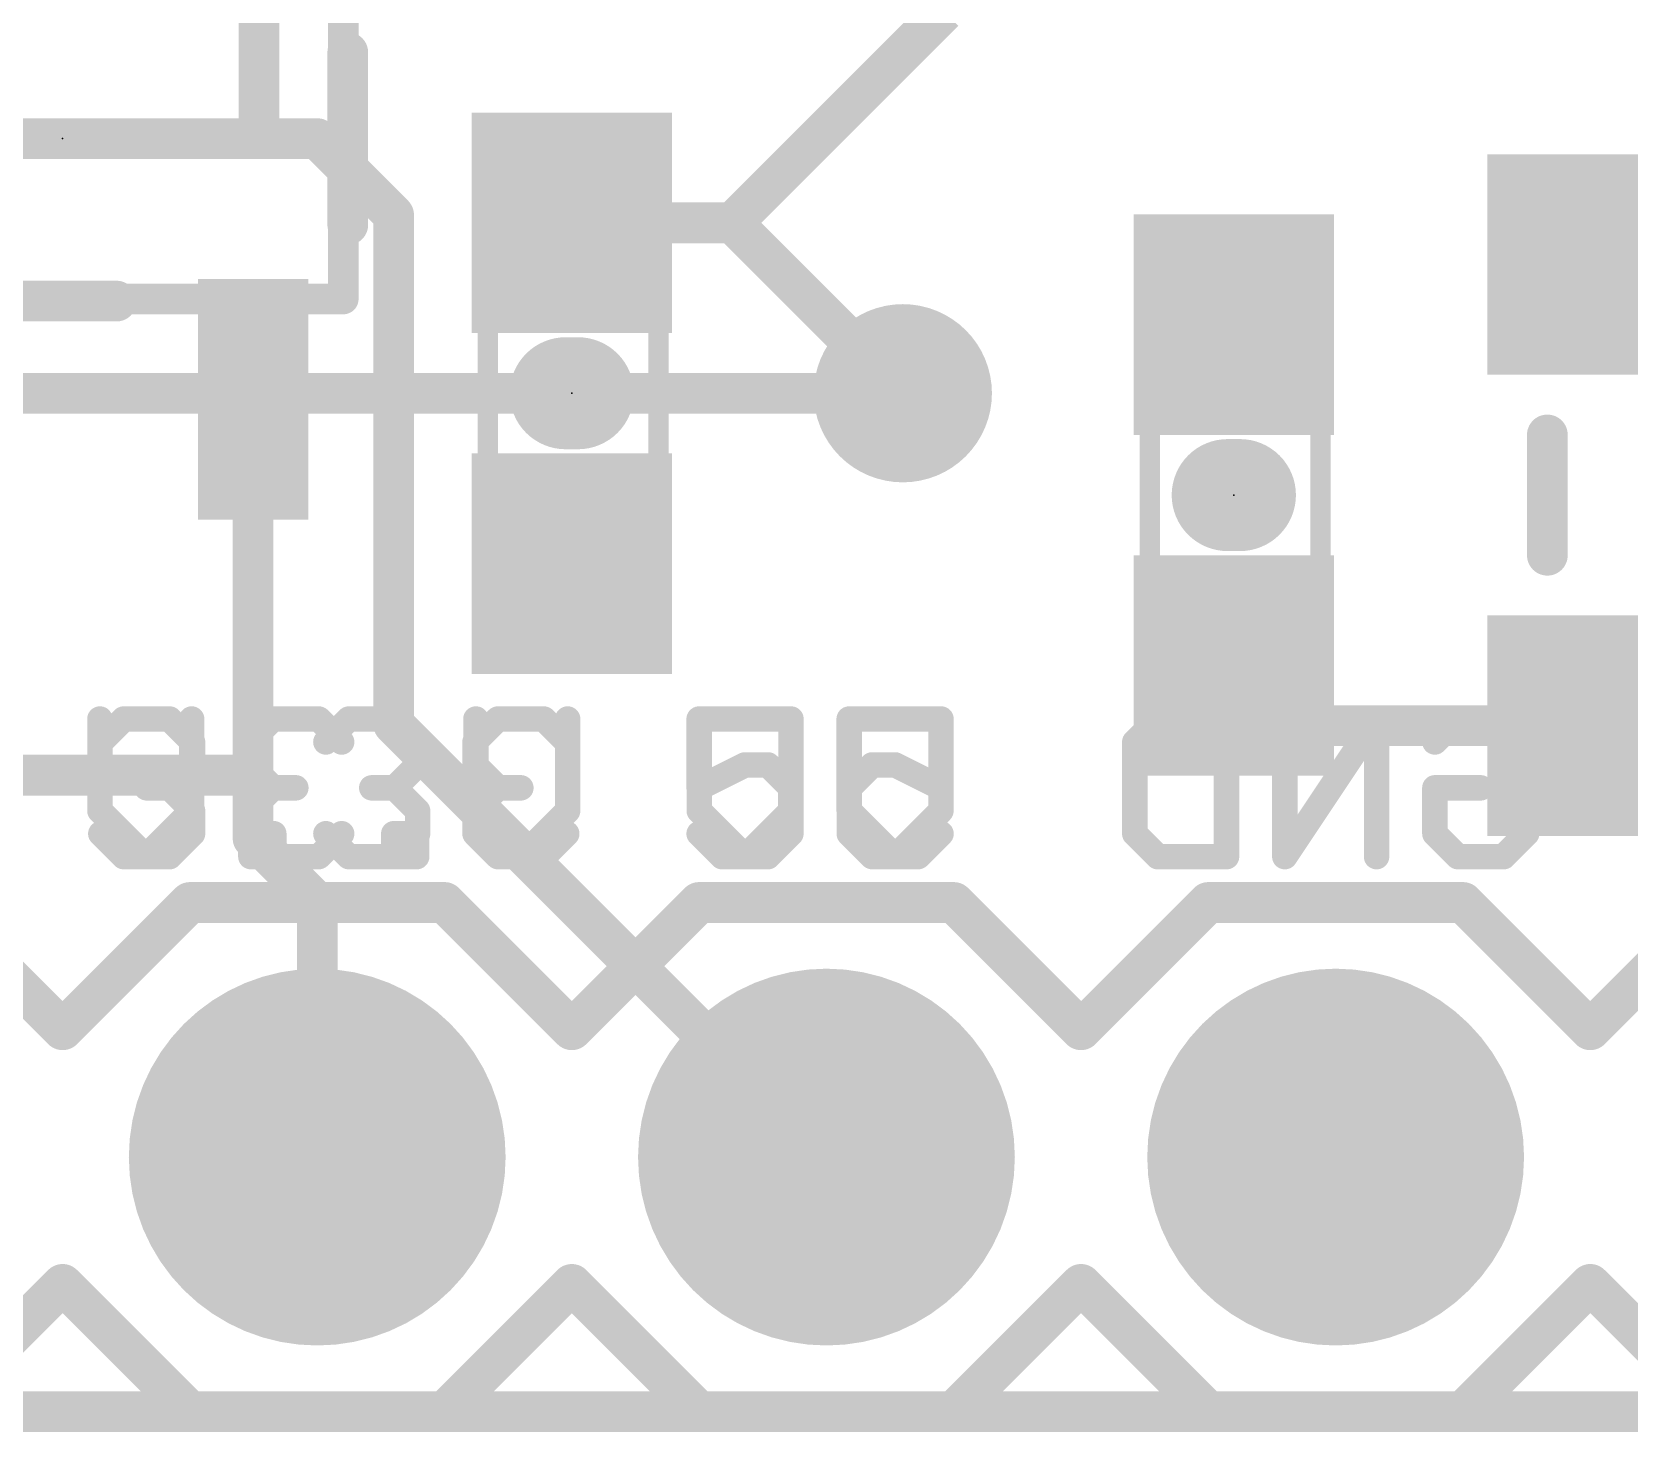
# Model space of a CAD drawing. Extents: x -0.9 to 39.5, y -0.1 to 25.5.
# Drawn here: x 11.28 to 19.24, y -0.1 to 6.88 of the extents above; entities that cross this region are included whole.
import ezdxf

# ---------------------------------------------------------------- set-up
doc = ezdxf.new("R2010")
doc.units = 0
for name, color, linetype in [('1', 12, 'CONTINUOUS'), ('16', 132, 'CONTINUOUS'), ('17', 110, 'CONTINUOUS'), ('18', 110, 'CONTINUOUS'), ('20', 53, 'CONTINUOUS'), ('21', 41, 'CONTINUOUS'), ('22', 40, 'CONTINUOUS'), ('23', 53, 'CONTINUOUS'), ('51', 53, 'CONTINUOUS')]:
    doc.layers.add(name, color=color, linetype=linetype)

# ---------------------------------------------------------------- blocks, each defined once
blk = doc.blocks.new('RECT')
blk.add_solid([(-0.5, -0.5), (0.5, -0.5), (-0.5, 0.5), (0.5, 0.5)])
blk = doc.blocks.new('ROUNDP')
at = {"const_width": 0.5}
blk.add_lwpolyline([(0, -0.25, 1), (0, 0.25, 1), (0, -0.25)], format="xyb", dxfattribs=at)
blk = doc.blocks.new('ROUNDV')
at = {"const_width": 0.5}
blk.add_lwpolyline([(0, -0.25, 1), (0, 0.25, 1), (0, -0.25)], format="xyb", dxfattribs=at)

msp = doc.modelspace()

# ---------------------------------------------------------------- linework, layer by layer
at = {"layer": '1', "const_width": 0.2032}
for points in [[(12.4101, 7.62), (12.4101, 6.35)], [(15.826, 6.985), (14.771, 5.93)], [(12.4101, 6.35), (10.48, 6.35)], [(12.4101, 6.35), (12.7, 6.35)], [(13.081, 5.969), (12.7, 6.35)], [(13.081, 3.429), (13.081, 5.969)], [(13.97, 5.93), (14.771, 5.93)], [(14.771, 5.93), (15.621, 5.08)], [(12.38, 5.0499), (12.38, 3.175)], [(17.572, 3.422), (17.272, 3.722)], [(13.081, 3.429), (15.24, 1.27)], [(19.486, 3.422), (17.572, 3.422)], [(12.38, 3.175), (7.874, 3.175)], [(12.38, 3.175), (12.38, 2.86)], [(12.38, 2.86), (12.7, 2.54)], [(12.7, 1.27), (12.7, 2.54)], [(0, 0), (39.37, 0)]]:
    msp.add_lwpolyline(points, dxfattribs=at)
at = {"layer": '1', "const_width": 0.1016}
for points in [[(12.4101, 6.4008, 1), (12.4101, 6.2992)], [(12.3593, 6.35, 1), (12.4609, 6.35)], [(12.4101, 6.2992, 1), (12.4101, 6.4008)], [(12.7359, 6.3859, 1), (12.6641, 6.3141)], [(12.7, 6.2992, 1), (12.7, 6.4008)], [(13.1318, 5.969, 1), (13.0302, 5.969)], [(13.0451, 5.9331, 1), (13.1169, 6.0049)], [(13.97, 5.9808, 1), (13.97, 5.8792)], [(14.8069, 5.9659, 1), (14.7351, 5.8941)], [(14.7351, 5.9659, 1), (14.8069, 5.8941)], [(14.771, 5.8792, 1), (14.771, 5.9808)], [(12.4308, 5.0499, 1), (12.3292, 5.0499)], [(15.5851, 5.0441, 1), (15.6569, 5.1159)], [(17.3079, 3.7579, 1), (17.2361, 3.6861)], [(13.1169, 3.4649, 1), (13.0451, 3.3931)], [(17.572, 3.4728, 1), (17.572, 3.3712)], [(17.5361, 3.3861, 1), (17.6079, 3.4579)], [(13.0302, 3.429, 1), (13.1318, 3.429)], [(12.4308, 3.175, 1), (12.3292, 3.175)], [(12.38, 3.1242, 1), (12.38, 3.2258)], [(12.3292, 3.175, 1), (12.4308, 3.175)], [(12.4159, 2.8959, 1), (12.3441, 2.8241)], [(12.3292, 2.86, 1), (12.4308, 2.86)], [(12.7508, 2.54, 1), (12.6492, 2.54)], [(12.6641, 2.5041, 1), (12.7359, 2.5759)], [(15.2041, 1.2341, 1), (15.2759, 1.3059)], [(12.6492, 1.27, 1), (12.7508, 1.27)]]:
    msp.add_lwpolyline(points, format="xyb", dxfattribs=at)
at = {"layer": '16', "const_width": 0.2032}
for points in [[(10.16, 5.08), (15.621, 5.08)], [(39.37, 0), (0, 0)]]:
    msp.add_lwpolyline(points, dxfattribs=at)
at = {"layer": '16', "const_width": 0.1016}
msp.add_lwpolyline([(15.621, 5.0292, 1), (15.621, 5.1308)], format="xyb", dxfattribs=at)
at = {"layer": '20', "const_width": 0.2032}
msp.add_lwpolyline([(0, 0), (39.37, 0)], dxfattribs=at)
at = {"layer": '21'}
for points, const_width in [([(12.8524, 6.7794), (12.8524, 5.9206)], 0.2032), ([(11.6984, 5.5396), (11.1616, 5.5396)], 0.2032), ([(14.0005, 5.08), (13.9395, 5.08)], 0.5588), ([(18.836, 4.872), (18.836, 4.272)], 0.2032), ([(17.3025, 4.572), (17.2415, 4.572)], 0.5588), ([(11.6205, 3.3406), (11.7349, 3.455)], 0.127), ([(11.7349, 3.455), (11.9637, 3.455)], 0.127), ([(11.9637, 3.455), (12.0781, 3.3406)], 0.127), ([(12.7431, 3.3406), (12.8575, 3.455)], 0.127), ([(12.8575, 3.455), (13.0863, 3.455)], 0.127), ([(13.0863, 3.455), (13.2007, 3.3406)], 0.127), ([(13.4915, 3.455), (13.4915, 2.9974)], 0.127), ([(13.9491, 2.9974), (13.9491, 3.455)], 0.127), ([(15.0626, 3.455), (14.605, 3.455)], 0.127), ([(14.605, 3.455), (14.605, 3.1118)], 0.127), ([(15.3534, 3.455), (15.3534, 2.9974)], 0.127), ([(15.811, 2.9974), (15.811, 3.455)], 0.127), ([(12.0781, 3.3406), (12.0781, 3.2262)], 0.127), ([(13.2007, 3.3406), (13.2007, 3.2262)], 0.127), ([(12.0781, 3.2262), (11.9637, 3.1118)], 0.127), ([(13.2007, 3.2262), (13.0863, 3.1118)], 0.127), ([(14.605, 3.1118), (14.8338, 3.2262)], 0.127), ([(14.8338, 3.2262), (14.9482, 3.2262)], 0.127), ([(14.9482, 3.2262), (15.0626, 3.1118)], 0.127), ([(11.9637, 3.1118), (11.8493, 3.1118)], 0.127), ([(11.9637, 3.1118), (12.0781, 2.9974)], 0.127), ([(13.0863, 3.1118), (12.9719, 3.1118)], 0.127), ([(13.0863, 3.1118), (13.2007, 2.9974)], 0.127), ([(15.0626, 3.1118), (15.0626, 2.883)], 0.127), ([(12.0781, 2.9974), (12.0781, 2.883)], 0.127), ([(13.2007, 2.9974), (13.2007, 2.883)], 0.127), ([(13.4915, 2.9974), (13.7203, 2.7686)], 0.127), ([(13.7203, 2.7686), (13.9491, 2.9974)], 0.127), ([(15.3534, 2.9974), (15.5822, 2.7686)], 0.127), ([(15.5822, 2.7686), (15.811, 2.9974)], 0.127), ([(11.7349, 2.7686), (11.6205, 2.883)], 0.127), ([(12.0781, 2.883), (11.9637, 2.7686)], 0.127), ([(12.3689, 2.7686), (12.3689, 2.883)], 0.127), ([(12.3689, 2.883), (12.4833, 2.883)], 0.127), ([(12.4833, 2.883), (12.4833, 2.7686)], 0.127), ([(12.8575, 2.7686), (12.7431, 2.883)], 0.127), ([(13.2007, 2.883), (13.0863, 2.7686)], 0.127), ([(14.7194, 2.7686), (14.605, 2.883)], 0.127), ([(15.0626, 2.883), (14.9482, 2.7686)], 0.127), ([(11.9637, 2.7686), (11.7349, 2.7686)], 0.127), ([(12.4833, 2.7686), (12.3689, 2.7686)], 0.127), ([(13.0863, 2.7686), (12.8575, 2.7686)], 0.127), ([(14.9482, 2.7686), (14.7194, 2.7686)], 0.127)]:
    msp.add_lwpolyline(points, dxfattribs=dict(at, const_width=const_width))
for points, const_width in [([(12.9032, 6.7794, 1), (12.8016, 6.7794)], 0.1016), ([(12.8016, 5.9206, 1), (12.9032, 5.9206)], 0.1016), ([(11.6984, 5.4888, 1), (11.6984, 5.5904)], 0.1016), ([(13.9395, 5.2197, 1), (13.9395, 4.9403)], 0.2794), ([(14.0005, 4.9403, 1), (14.0005, 5.2197)], 0.2794), ([(18.8868, 4.872, 1), (18.7852, 4.872)], 0.1016), ([(17.2415, 4.7117, 1), (17.2415, 4.4323)], 0.2794), ([(17.3025, 4.4323, 1), (17.3025, 4.7117)], 0.2794), ([(18.7852, 4.272, 1), (18.8868, 4.272)], 0.1016), ([(11.7349, 3.4867, 1), (11.7349, 3.4232)], 0.0635), ([(11.7573, 3.4325, 1), (11.7124, 3.4774)], 0.0635), ([(11.9861, 3.4774, 1), (11.9412, 3.4325)], 0.0635), ([(11.9637, 3.4232, 1), (11.9637, 3.4867)], 0.0635), ([(12.8575, 3.4867, 1), (12.8575, 3.4232)], 0.0635), ([(12.88, 3.4325, 1), (12.8351, 3.4774)], 0.0635), ([(13.1088, 3.4774, 1), (13.0639, 3.4325)], 0.0635), ([(13.0863, 3.4232, 1), (13.0863, 3.4867)], 0.0635), ([(13.5233, 3.455, 1), (13.4598, 3.455)], 0.0635), ([(13.9809, 3.455, 1), (13.9174, 3.455)], 0.0635), ([(14.6368, 3.455, 1), (14.5732, 3.455)], 0.0635), ([(14.605, 3.4867, 1), (14.605, 3.4232)], 0.0635), ([(15.0626, 3.4232, 1), (15.0626, 3.4867)], 0.0635), ([(15.3852, 3.455, 1), (15.3217, 3.455)], 0.0635), ([(15.8428, 3.455, 1), (15.7793, 3.455)], 0.0635), ([(11.598, 3.363, 1), (11.643, 3.3181)], 0.0635), ([(12.1098, 3.3406, 1), (12.0463, 3.3406)], 0.0635), ([(12.0556, 3.3181, 1), (12.1005, 3.363)], 0.0635), ([(12.7207, 3.363, 1), (12.7656, 3.3181)], 0.0635), ([(13.2325, 3.3406, 1), (13.169, 3.3406)], 0.0635), ([(13.1783, 3.3181, 1), (13.2232, 3.363)], 0.0635), ([(12.1005, 3.2037, 1), (12.0556, 3.2486)], 0.0635), ([(13.2232, 3.2037, 1), (13.1783, 3.2486)], 0.0635), ([(14.8338, 3.2579, 1), (14.8338, 3.1944)], 0.0635), ([(14.848, 3.1978, 1), (14.8196, 3.2546)], 0.0635), ([(14.9706, 3.2486, 1), (14.9257, 3.2037)], 0.0635), ([(14.9482, 3.1944, 1), (14.9482, 3.2579)], 0.0635), ([(12.0463, 3.2262, 1), (12.1098, 3.2262)], 0.0635), ([(13.169, 3.2262, 1), (13.2325, 3.2262)], 0.0635), ([(11.8493, 3.1435, 1), (11.8493, 3.08)], 0.0635), ([(11.9861, 3.1342, 1), (11.9412, 3.0893)], 0.0635), ([(11.9412, 3.1342, 1), (11.9861, 3.0893)], 0.0635), ([(11.9637, 3.08, 1), (11.9637, 3.1435)], 0.0635), ([(12.9719, 3.1435, 1), (12.9719, 3.08)], 0.0635), ([(13.1088, 3.1342, 1), (13.0639, 3.0893)], 0.0635), ([(13.0639, 3.1342, 1), (13.1088, 3.0893)], 0.0635), ([(13.0863, 3.08, 1), (13.0863, 3.1435)], 0.0635), ([(14.5732, 3.1118, 1), (14.6368, 3.1118)], 0.0635), ([(14.5908, 3.1402, 1), (14.6192, 3.0834)], 0.0635), ([(15.0943, 3.1118, 1), (15.0308, 3.1118)], 0.0635), ([(15.0401, 3.0893, 1), (15.085, 3.1342)], 0.0635), ([(12.1098, 2.9974, 1), (12.0463, 2.9974)], 0.0635), ([(12.0556, 2.9749, 1), (12.1005, 3.0198)], 0.0635), ([(13.2325, 2.9974, 1), (13.169, 2.9974)], 0.0635), ([(13.1783, 2.9749, 1), (13.2232, 3.0198)], 0.0635), ([(13.4598, 2.9974, 1), (13.5233, 2.9974)], 0.0635), ([(13.514, 3.0198, 1), (13.4691, 2.9749)], 0.0635), ([(13.9174, 2.9974, 1), (13.9809, 2.9974)], 0.0635), ([(13.9716, 2.9749, 1), (13.9267, 3.0198)], 0.0635), ([(15.3217, 2.9974, 1), (15.3852, 2.9974)], 0.0635), ([(15.3759, 3.0198, 1), (15.331, 2.9749)], 0.0635), ([(15.7793, 2.9974, 1), (15.8428, 2.9974)], 0.0635), ([(15.8335, 2.9749, 1), (15.7886, 3.0198)], 0.0635), ([(11.643, 2.9054, 1), (11.598, 2.8605)], 0.0635), ([(12.0463, 2.883, 1), (12.1098, 2.883)], 0.0635), ([(12.1005, 2.8605, 1), (12.0556, 2.9054)], 0.0635), ([(12.4007, 2.883, 1), (12.3372, 2.883)], 0.0635), ([(12.3689, 2.9147, 1), (12.3689, 2.8512)], 0.0635), ([(12.5151, 2.883, 1), (12.4516, 2.883)], 0.0635), ([(12.4833, 2.8512, 1), (12.4833, 2.9147)], 0.0635), ([(12.7656, 2.9054, 1), (12.7207, 2.8605)], 0.0635), ([(13.169, 2.883, 1), (13.2325, 2.883)], 0.0635), ([(13.2232, 2.8605, 1), (13.1783, 2.9054)], 0.0635), ([(14.6275, 2.9054, 1), (14.5825, 2.8605)], 0.0635), ([(15.0308, 2.883, 1), (15.0943, 2.883)], 0.0635), ([(15.085, 2.8605, 1), (15.0401, 2.9054)], 0.0635), ([(11.7349, 2.8004, 1), (11.7349, 2.7369)], 0.0635), ([(11.7124, 2.7461, 1), (11.7573, 2.7911)], 0.0635), ([(11.9412, 2.7911, 1), (11.9861, 2.7461)], 0.0635), ([(11.9637, 2.7369, 1), (11.9637, 2.8004)], 0.0635), ([(12.3689, 2.8004, 1), (12.3689, 2.7369)], 0.0635), ([(12.3372, 2.7686, 1), (12.4007, 2.7686)], 0.0635), ([(12.4516, 2.7686, 1), (12.5151, 2.7686)], 0.0635), ([(12.4833, 2.7369, 1), (12.4833, 2.8004)], 0.0635), ([(12.8575, 2.8004, 1), (12.8575, 2.7369)], 0.0635), ([(12.8351, 2.7461, 1), (12.88, 2.7911)], 0.0635), ([(13.0639, 2.7911, 1), (13.1088, 2.7461)], 0.0635), ([(13.0863, 2.7369, 1), (13.0863, 2.8004)], 0.0635), ([(13.6979, 2.7911, 1), (13.7428, 2.7461)], 0.0635), ([(13.6979, 2.7461, 1), (13.7428, 2.7911)], 0.0635), ([(14.7194, 2.8004, 1), (14.7194, 2.7369)], 0.0635), ([(14.6969, 2.7461, 1), (14.7418, 2.7911)], 0.0635), ([(14.9257, 2.7911, 1), (14.9706, 2.7461)], 0.0635), ([(14.9482, 2.7369, 1), (14.9482, 2.8004)], 0.0635), ([(15.5598, 2.7911, 1), (15.6047, 2.7461)], 0.0635), ([(15.5598, 2.7461, 1), (15.6047, 2.7911)], 0.0635)]:
    msp.add_lwpolyline(points, format="xyb", dxfattribs=dict(at, const_width=const_width))
at = {"layer": '22'}
for points, const_width in [([(11.6477, 3.455, 1), (11.5842, 3.455)], 0.0635), ([(12.1053, 3.455, 1), (12.0418, 3.455)], 0.0635), ([(12.4788, 3.4867, 1), (12.4788, 3.4232)], 0.0635), ([(12.5012, 3.4325, 1), (12.4563, 3.4774)], 0.0635), ([(12.73, 3.4774, 1), (12.6851, 3.4325)], 0.0635), ([(12.7076, 3.4232, 1), (12.7076, 3.4867)], 0.0635), ([(13.6014, 3.4867, 1), (13.6014, 3.4232)], 0.0635), ([(13.6239, 3.4325, 1), (13.579, 3.4774)], 0.0635), ([(13.8527, 3.4774, 1), (13.8078, 3.4325)], 0.0635), ([(13.8302, 3.4232, 1), (13.8302, 3.4867)], 0.0635), ([(14.6372, 3.455, 1), (14.5737, 3.455)], 0.0635), ([(15.0948, 3.455, 1), (15.0313, 3.455)], 0.0635), ([(15.3539, 3.4867, 1), (15.3539, 3.4232)], 0.0635), ([(15.8433, 3.455, 1), (15.7797, 3.455)], 0.0635), ([(15.8115, 3.4232, 1), (15.8115, 3.4867)], 0.0635), ([(16.8925, 3.4867, 1), (16.8925, 3.4232)], 0.0635), ([(16.9149, 3.4325, 1), (16.87, 3.4774)], 0.0635), ([(17.2674, 3.455, 1), (17.2039, 3.455)], 0.0635), ([(17.2357, 3.4232, 1), (17.2357, 3.4867)], 0.0635), ([(17.5582, 3.455, 1), (17.4947, 3.455)], 0.0635), ([(18.0158, 3.455, 1), (17.9523, 3.455)], 0.0635), ([(18.0105, 3.4374, 1), (17.9577, 3.4726)], 0.0635), ([(18.3893, 3.4867, 1), (18.3893, 3.4232)], 0.0635), ([(18.4118, 3.4325, 1), (18.3669, 3.4774)], 0.0635), ([(18.6406, 3.4774, 1), (18.5957, 3.4325)], 0.0635), ([(18.6181, 3.4232, 1), (18.6181, 3.4867)], 0.0635), ([(12.3961, 3.3406, 1), (12.3326, 3.3406)], 0.0635), ([(12.3419, 3.363, 1), (12.3868, 3.3181)], 0.0635), ([(12.7995, 3.3181, 1), (12.8444, 3.363)], 0.0635), ([(13.5188, 3.3406, 1), (13.4553, 3.3406)], 0.0635), ([(13.4646, 3.363, 1), (13.5095, 3.3181)], 0.0635), ([(13.9221, 3.3181, 1), (13.9671, 3.363)], 0.0635), ([(16.8098, 3.3406, 1), (16.7463, 3.3406)], 0.0635), ([(16.7556, 3.363, 1), (16.8005, 3.3181)], 0.0635), ([(18.2525, 3.363, 1), (18.2974, 3.3181)], 0.0635), ([(18.7643, 3.3406, 1), (18.7008, 3.3406)], 0.0635), ([(18.71, 3.3181, 1), (18.755, 3.363)], 0.0635), ([(12.3868, 3.2486, 1), (12.3419, 3.2037)], 0.0635), ([(13.5095, 3.2486, 1), (13.4646, 3.2037)], 0.0635), ([(15.4683, 3.2579, 1), (15.4683, 3.1944)], 0.0635), ([(15.4908, 3.2037, 1), (15.4459, 3.2486)], 0.0635), ([(15.5969, 3.2546, 1), (15.5685, 3.1978)], 0.0635), ([(15.5827, 3.1944, 1), (15.5827, 3.2579)], 0.0635), ([(12.3326, 3.2262, 1), (12.3961, 3.2262)], 0.0635), ([(13.4553, 3.2262, 1), (13.5188, 3.2262)], 0.0635), ([(12.4788, 3.1435, 1), (12.4788, 3.08)], 0.0635), ([(12.5012, 3.0893, 1), (12.4563, 3.1342)], 0.0635), ([(12.4563, 3.0893, 1), (12.5012, 3.1342)], 0.0635), ([(12.5932, 3.08, 1), (12.5932, 3.1435)], 0.0635), ([(13.6014, 3.1435, 1), (13.6014, 3.08)], 0.0635), ([(13.6239, 3.0893, 1), (13.579, 3.1342)], 0.0635), ([(13.579, 3.0893, 1), (13.6239, 3.1342)], 0.0635), ([(13.7158, 3.08, 1), (13.7158, 3.1435)], 0.0635), ([(15.3857, 3.1118, 1), (15.3222, 3.1118)], 0.0635), ([(15.3315, 3.1342, 1), (15.3764, 3.0893)], 0.0635), ([(15.7797, 3.1118, 1), (15.8433, 3.1118)], 0.0635), ([(15.7973, 3.0834, 1), (15.8257, 3.1402)], 0.0635), ([(18.2749, 3.1435, 1), (18.2749, 3.08)], 0.0635), ([(18.3067, 3.1118, 1), (18.2432, 3.1118)], 0.0635), ([(18.5037, 3.08, 1), (18.5037, 3.1435)], 0.0635), ([(11.5842, 2.9974, 1), (11.6477, 2.9974)], 0.0635), ([(11.6384, 3.0198, 1), (11.5935, 2.9749)], 0.0635), ([(12.0418, 2.9974, 1), (12.1053, 2.9974)], 0.0635), ([(12.096, 2.9749, 1), (12.0511, 3.0198)], 0.0635), ([(12.3961, 2.9974, 1), (12.3326, 2.9974)], 0.0635), ([(12.3419, 3.0198, 1), (12.3868, 2.9749)], 0.0635), ([(13.5188, 2.9974, 1), (13.4553, 2.9974)], 0.0635), ([(13.4646, 3.0198, 1), (13.5095, 2.9749)], 0.0635), ([(14.6279, 3.0198, 1), (14.583, 2.9749)], 0.0635), ([(14.5737, 2.9974, 1), (14.6372, 2.9974)], 0.0635), ([(15.0313, 2.9974, 1), (15.0948, 2.9974)], 0.0635), ([(15.0855, 2.9749, 1), (15.0406, 3.0198)], 0.0635), ([(12.3326, 2.883, 1), (12.3961, 2.883)], 0.0635), ([(12.3868, 2.9054, 1), (12.3419, 2.8605)], 0.0635), ([(12.8444, 2.8605, 1), (12.7995, 2.9054)], 0.0635), ([(13.0818, 2.9147, 1), (13.0818, 2.8512)], 0.0635), ([(13.1135, 2.883, 1), (13.05, 2.883)], 0.0635), ([(13.2279, 2.883, 1), (13.1644, 2.883)], 0.0635), ([(13.1962, 2.8512, 1), (13.1962, 2.9147)], 0.0635), ([(13.4553, 2.883, 1), (13.5188, 2.883)], 0.0635), ([(13.5095, 2.9054, 1), (13.4646, 2.8605)], 0.0635), ([(13.9671, 2.8605, 1), (13.9221, 2.9054)], 0.0635), ([(15.3764, 2.9054, 1), (15.3315, 2.8605)], 0.0635), ([(15.3222, 2.883, 1), (15.3857, 2.883)], 0.0635), ([(15.834, 2.8605, 1), (15.789, 2.9054)], 0.0635), ([(16.8005, 2.9054, 1), (16.7556, 2.8605)], 0.0635), ([(16.7463, 2.883, 1), (16.8098, 2.883)], 0.0635), ([(18.2974, 2.9054, 1), (18.2525, 2.8605)], 0.0635), ([(18.2432, 2.883, 1), (18.3067, 2.883)], 0.0635), ([(18.7008, 2.883, 1), (18.7643, 2.883)], 0.0635), ([(18.755, 2.8605, 1), (18.71, 2.9054)], 0.0635), ([(11.8223, 2.7911, 1), (11.8672, 2.7461)], 0.0635), ([(11.8223, 2.7461, 1), (11.8672, 2.7911)], 0.0635), ([(12.4788, 2.8004, 1), (12.4788, 2.7369)], 0.0635), ([(12.4563, 2.7461, 1), (12.5012, 2.7911)], 0.0635), ([(12.6851, 2.7911, 1), (12.73, 2.7461)], 0.0635), ([(12.7076, 2.7369, 1), (12.7076, 2.8004)], 0.0635), ([(13.0818, 2.8004, 1), (13.0818, 2.7369)], 0.0635), ([(13.05, 2.7686, 1), (13.1135, 2.7686)], 0.0635), ([(13.1644, 2.7686, 1), (13.2279, 2.7686)], 0.0635), ([(13.1962, 2.7369, 1), (13.1962, 2.8004)], 0.0635), ([(13.6014, 2.8004, 1), (13.6014, 2.7369)], 0.0635), ([(13.579, 2.7461, 1), (13.6239, 2.7911)], 0.0635), ([(13.8078, 2.7911, 1), (13.8527, 2.7461)], 0.0635), ([(13.8302, 2.7369, 1), (13.8302, 2.8004)], 0.0635), ([(14.8118, 2.7911, 1), (14.8567, 2.7461)], 0.0635), ([(14.8118, 2.7461, 1), (14.8567, 2.7911)], 0.0635), ([(15.4683, 2.8004, 1), (15.4683, 2.7369)], 0.0635), ([(15.4459, 2.7461, 1), (15.4908, 2.7911)], 0.0635), ([(15.6747, 2.7911, 1), (15.7196, 2.7461)], 0.0635), ([(15.6971, 2.7369, 1), (15.6971, 2.8004)], 0.0635), ([(16.8925, 2.8004, 1), (16.8925, 2.7369)], 0.0635), ([(16.87, 2.7461, 1), (16.9149, 2.7911)], 0.0635), ([(17.2039, 2.7686, 1), (17.2674, 2.7686)], 0.0635), ([(17.2357, 2.7369, 1), (17.2357, 2.8004)], 0.0635), ([(17.5001, 2.7862, 1), (17.5529, 2.751)], 0.0635), ([(17.4947, 2.7686, 1), (17.5582, 2.7686)], 0.0635), ([(17.9523, 2.7686, 1), (18.0158, 2.7686)], 0.0635), ([(18.3893, 2.8004, 1), (18.3893, 2.7369)], 0.0635), ([(18.3669, 2.7461, 1), (18.4118, 2.7911)], 0.0635), ([(18.5957, 2.7911, 1), (18.6406, 2.7461)], 0.0635), ([(18.6181, 2.7369, 1), (18.6181, 2.8004)], 0.0635), ([(12.065, 2.5908, 1), (12.065, 2.4892)], 0.1016), ([(12.1009, 2.5041, 1), (12.0291, 2.5759)], 0.1016), ([(13.3709, 2.5759, 1), (13.2991, 2.5041)], 0.1016), ([(13.335, 2.4892, 1), (13.335, 2.5908)], 0.1016), ([(14.605, 2.5908, 1), (14.605, 2.4892)], 0.1016), ([(14.6409, 2.5041, 1), (14.5691, 2.5759)], 0.1016), ([(15.9109, 2.5759, 1), (15.8391, 2.5041)], 0.1016), ([(15.875, 2.4892, 1), (15.875, 2.5908)], 0.1016), ([(17.145, 2.5908, 1), (17.145, 2.4892)], 0.1016), ([(17.1809, 2.5041, 1), (17.1091, 2.5759)], 0.1016), ([(18.4509, 2.5759, 1), (18.3791, 2.5041)], 0.1016), ([(18.415, 2.4892, 1), (18.415, 2.5908)], 0.1016), ([(11.3941, 1.9409, 1), (11.4659, 1.8691)], 0.1016), ([(11.3941, 1.8691, 1), (11.4659, 1.9409)], 0.1016), ([(13.9341, 1.9409, 1), (14.0059, 1.8691)], 0.1016), ([(13.9341, 1.8691, 1), (14.0059, 1.9409)], 0.1016), ([(16.4741, 1.9409, 1), (16.5459, 1.8691)], 0.1016), ([(16.4741, 1.8691, 1), (16.5459, 1.9409)], 0.1016), ([(19.0141, 1.9409, 1), (19.0859, 1.8691)], 0.1016), ([(19.0141, 1.8691, 1), (19.0859, 1.9409)], 0.1016), ([(11.4659, 0.6709, 1), (11.3941, 0.5991)], 0.1016), ([(11.4659, 0.5991, 1), (11.3941, 0.6709)], 0.1016), ([(14.0059, 0.6709, 1), (13.9341, 0.5991)], 0.1016), ([(14.0059, 0.5991, 1), (13.9341, 0.6709)], 0.1016), ([(16.5459, 0.6709, 1), (16.4741, 0.5991)], 0.1016), ([(16.5459, 0.5991, 1), (16.4741, 0.6709)], 0.1016), ([(19.0859, 0.6709, 1), (19.0141, 0.5991)], 0.1016), ([(19.0859, 0.5991, 1), (19.0141, 0.6709)], 0.1016), ([(12.065, 0.0508, 1), (12.065, -0.0508)], 0.1016), ([(12.0291, -0.0359, 1), (12.1009, 0.0359)], 0.1016), ([(13.2991, 0.0359, 1), (13.3709, -0.0359)], 0.1016), ([(13.335, -0.0508, 1), (13.335, 0.0508)], 0.1016), ([(14.605, 0.0508, 1), (14.605, -0.0508)], 0.1016), ([(14.5691, -0.0359, 1), (14.6409, 0.0359)], 0.1016), ([(15.8391, 0.0359, 1), (15.9109, -0.0359)], 0.1016), ([(15.875, -0.0508, 1), (15.875, 0.0508)], 0.1016), ([(17.145, 0.0508, 1), (17.145, -0.0508)], 0.1016), ([(17.1091, -0.0359, 1), (17.1809, 0.0359)], 0.1016), ([(18.3791, 0.0359, 1), (18.4509, -0.0359)], 0.1016), ([(18.415, -0.0508, 1), (18.415, 0.0508)], 0.1016)]:
    msp.add_lwpolyline(points, format="xyb", dxfattribs=dict(at, const_width=const_width))
for points, const_width in [([(11.616, 2.9974), (11.616, 3.455)], 0.127), ([(12.0736, 3.455), (12.0736, 2.9974)], 0.127), ([(12.4788, 3.455), (12.3644, 3.3406)], 0.127), ([(12.7076, 3.455), (12.4788, 3.455)], 0.127), ([(12.822, 3.3406), (12.7076, 3.455)], 0.127), ([(13.6014, 3.455), (13.487, 3.3406)], 0.127), ([(13.8302, 3.455), (13.6014, 3.455)], 0.127), ([(13.9446, 3.3406), (13.8302, 3.455)], 0.127), ([(14.6055, 2.9974), (14.6055, 3.455)], 0.127), ([(15.0631, 3.455), (15.0631, 2.9974)], 0.127), ([(15.3539, 3.455), (15.8115, 3.455)], 0.127), ([(15.8115, 3.455), (15.8115, 3.1118)], 0.127), ([(16.7781, 3.3406), (16.8925, 3.455)], 0.127), ([(16.8925, 3.455), (17.2357, 3.455)], 0.127), ([(17.2357, 3.455), (17.2357, 2.7686)], 0.127), ([(17.9841, 3.455), (17.5265, 2.7686)], 0.127), ([(17.5265, 2.7686), (17.5265, 3.455)], 0.127), ([(17.9841, 2.7686), (17.9841, 3.455)], 0.127), ([(18.2749, 3.3406), (18.3893, 3.455)], 0.127), ([(18.3893, 3.455), (18.6181, 3.455)], 0.127), ([(18.6181, 3.455), (18.7325, 3.3406)], 0.127), ([(12.3644, 3.3406), (12.3644, 3.2262)], 0.127), ([(13.487, 3.3406), (13.487, 3.2262)], 0.127), ([(16.7781, 2.883), (16.7781, 3.3406)], 0.127), ([(18.7325, 3.3406), (18.7325, 2.883)], 0.127), ([(12.3644, 3.2262), (12.4788, 3.1118)], 0.127), ([(13.487, 3.2262), (13.6014, 3.1118)], 0.127), ([(15.4683, 3.2262), (15.3539, 3.1118)], 0.127), ([(15.5827, 3.2262), (15.4683, 3.2262)], 0.127), ([(15.8115, 3.1118), (15.5827, 3.2262)], 0.127), ([(12.4788, 3.1118), (12.3644, 2.9974)], 0.127), ([(12.4788, 3.1118), (12.5932, 3.1118)], 0.127), ([(13.6014, 3.1118), (13.487, 2.9974)], 0.127), ([(13.6014, 3.1118), (13.7158, 3.1118)], 0.127), ([(15.3539, 3.1118), (15.3539, 2.883)], 0.127), ([(18.2749, 2.883), (18.2749, 3.1118)], 0.127), ([(18.2749, 3.1118), (18.5037, 3.1118)], 0.127), ([(11.8448, 2.7686), (11.616, 2.9974)], 0.127), ([(12.0736, 2.9974), (11.8448, 2.7686)], 0.127), ([(12.3644, 2.9974), (12.3644, 2.883)], 0.127), ([(13.487, 2.9974), (13.487, 2.883)], 0.127), ([(14.8343, 2.7686), (14.6055, 2.9974)], 0.127), ([(15.0631, 2.9974), (14.8343, 2.7686)], 0.127), ([(12.3644, 2.883), (12.4788, 2.7686)], 0.127), ([(12.7076, 2.7686), (12.822, 2.883)], 0.127), ([(13.1962, 2.883), (13.0818, 2.883)], 0.127), ([(13.0818, 2.883), (13.0818, 2.7686)], 0.127), ([(13.1962, 2.7686), (13.1962, 2.883)], 0.127), ([(13.487, 2.883), (13.6014, 2.7686)], 0.127), ([(13.8302, 2.7686), (13.9446, 2.883)], 0.127), ([(15.3539, 2.883), (15.4683, 2.7686)], 0.127), ([(15.6971, 2.7686), (15.8115, 2.883)], 0.127), ([(16.8925, 2.7686), (16.7781, 2.883)], 0.127), ([(18.3893, 2.7686), (18.2749, 2.883)], 0.127), ([(18.7325, 2.883), (18.6181, 2.7686)], 0.127), ([(12.4788, 2.7686), (12.7076, 2.7686)], 0.127), ([(13.0818, 2.7686), (13.1962, 2.7686)], 0.127), ([(13.6014, 2.7686), (13.8302, 2.7686)], 0.127), ([(15.4683, 2.7686), (15.6971, 2.7686)], 0.127), ([(17.2357, 2.7686), (16.8925, 2.7686)], 0.127), ([(18.6181, 2.7686), (18.3893, 2.7686)], 0.127), ([(11.43, 1.905), (10.795, 2.54)], 0.2032), ([(12.065, 2.54), (11.43, 1.905)], 0.2032), ([(13.335, 2.54), (12.065, 2.54)], 0.2032), ([(13.97, 1.905), (13.335, 2.54)], 0.2032), ([(14.605, 2.54), (13.97, 1.905)], 0.2032), ([(15.875, 2.54), (14.605, 2.54)], 0.2032), ([(16.51, 1.905), (15.875, 2.54)], 0.2032), ([(16.51, 1.905), (17.145, 2.54)], 0.2032), ([(18.415, 2.54), (17.145, 2.54)], 0.2032), ([(19.05, 1.905), (18.415, 2.54)], 0.2032), ([(19.685, 2.54), (19.05, 1.905)], 0.2032), ([(10.795, 0), (11.43, 0.635)], 0.2032), ([(11.43, 0.635), (12.065, 0)], 0.2032), ([(13.335, 0), (13.97, 0.635)], 0.2032), ([(13.97, 0.635), (14.605, 0)], 0.2032), ([(15.875, 0), (16.51, 0.635)], 0.2032), ([(17.145, 0), (16.51, 0.635)], 0.2032), ([(18.415, 0), (19.05, 0.635)], 0.2032), ([(19.05, 0.635), (19.685, 0)], 0.2032), ([(12.065, 0), (13.335, 0)], 0.2032), ([(14.605, 0), (15.875, 0)], 0.2032), ([(17.145, 0), (18.415, 0)], 0.2032)]:
    msp.add_lwpolyline(points, dxfattribs=dict(at, const_width=const_width))
at = {"layer": '23'}
for p in [(11.43, 6.35), (13.97, 5.08), (17.272, 4.572)]:
    msp.add_point(p, dxfattribs=at)
at = {"layer": '51'}
for points, const_width in [([(12.83, 5.55), (12.83, 7.15)], 0.1524), ([(12.83, 5.55), (10.03, 5.55)], 0.1524), ([(13.551, 5.436), (13.551, 4.724)], 0.1016), ([(14.402, 5.436), (14.402, 4.724)], 0.1016), ([(16.853, 4.928), (16.853, 4.216)], 0.1016), ([(17.704, 4.928), (17.704, 4.216)], 0.1016)]:
    msp.add_lwpolyline(points, dxfattribs=dict(at, const_width=const_width))
for points, const_width in [([(12.7919, 5.55, 1), (12.8681, 5.55)], 0.0762), ([(12.83, 5.5119, 1), (12.83, 5.5881)], 0.0762), ([(13.5764, 5.436, 1), (13.5256, 5.436)], 0.0508), ([(14.4274, 5.436, 1), (14.3766, 5.436)], 0.0508), ([(16.8784, 4.928, 1), (16.8276, 4.928)], 0.0508), ([(17.7294, 4.928, 1), (17.6786, 4.928)], 0.0508), ([(13.5256, 4.724, 1), (13.5764, 4.724)], 0.0508), ([(14.3766, 4.724, 1), (14.4274, 4.724)], 0.0508), ([(16.8276, 4.216, 1), (16.8784, 4.216)], 0.0508), ([(17.6786, 4.216, 1), (17.7294, 4.216)], 0.0508)]:
    msp.add_lwpolyline(points, format="xyb", dxfattribs=dict(at, const_width=const_width))

# ---------------------------------------------------------------- block references
at = {"layer": '1', "xscale": 1.1, "rotation": 270}
for p in [(13.97, 5.93), (17.272, 5.422), (13.97, 4.23), (17.272, 3.722)]:
    msp.add_blockref('RECT', p, dxfattribs=at)
at = {"layer": '1', "xscale": 1.9, "yscale": 1.1}
for p in [(19.486, 5.722), (19.486, 3.422)]:
    msp.add_blockref('RECT', p, dxfattribs=at)
at = {"layer": '1', "xscale": 0.55, "yscale": 1.2, "rotation": 180}
msp.add_blockref('RECT', (12.38, 5.0499), dxfattribs=at)
at = {"layer": '17', "xscale": 1.8796, "yscale": 1.8796, "rotation": 270}
for p in [(12.7, 1.27), (12.7, 1.27), (15.24, 1.27), (15.24, 1.27), (17.78, 1.27), (17.78, 1.27)]:
    msp.add_blockref('ROUNDP', p, dxfattribs=at)
at = {"layer": '18', "xscale": 0.889, "yscale": 0.889}
msp.add_blockref('ROUNDV', (15.621, 5.08), dxfattribs=at)
msp.add_blockref('ROUNDV', (15.621, 5.08), dxfattribs=at)
at = {"layer": '51'}
for p, xscale, yscale, rotation in [((13.9751, 5.6682), 0.5001, 0.95, 270), ((12.38, 5.175), 0.5, 0.65, 180), ((17.2771, 5.1602), 0.5001, 0.95, 270), ((13.9751, 4.4998), 0.5001, 0.95, 270), ((17.2771, 3.9918), 0.5001, 0.95, 270)]:
    msp.add_blockref('RECT', p, dxfattribs=dict(at, xscale=xscale, yscale=yscale, rotation=rotation))

doc.saveas('drawing.dxf')
